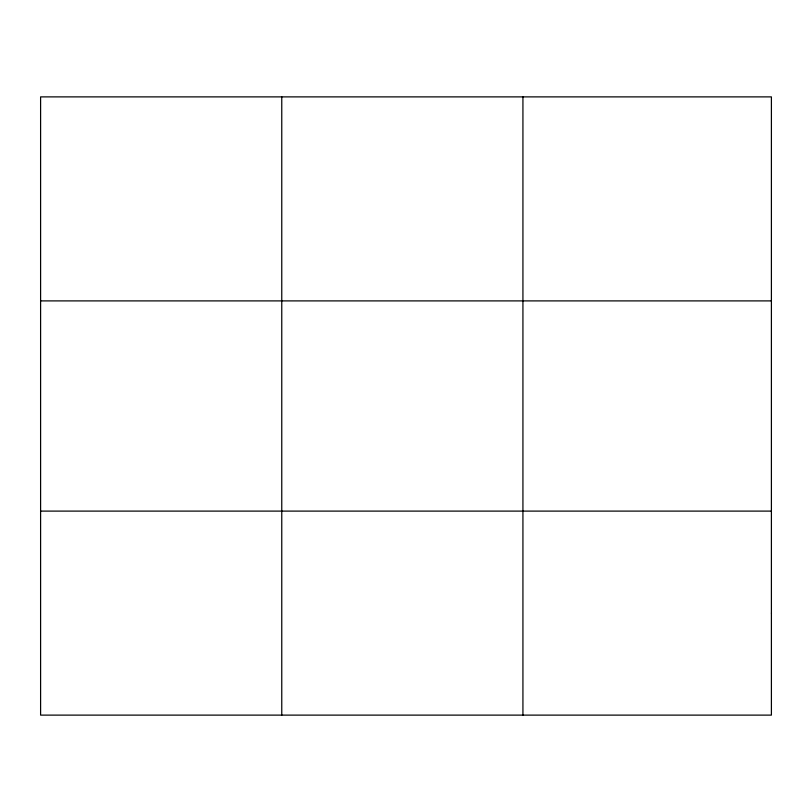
<?xml version="1.0" encoding="UTF-8"?>
<svg xmlns="http://www.w3.org/2000/svg" width="812" height="812" viewBox="0 0 812 812"><rect width="100%" height="100%" fill="white"/><g stroke="black" fill="none" stroke-linecap="round" stroke-linejoin="round"><path stroke-width="1.22" d="M281.764 96.882L281.764 715.118M522.928 96.882L522.928 715.118M40.6 300.897L771.4 300.897M40.6 511.103L771.4 511.103M771.4 613.111L771.4 715.118L40.6 715.118L40.6 96.882L771.4 96.882L771.4 613.111"/></g></svg>
